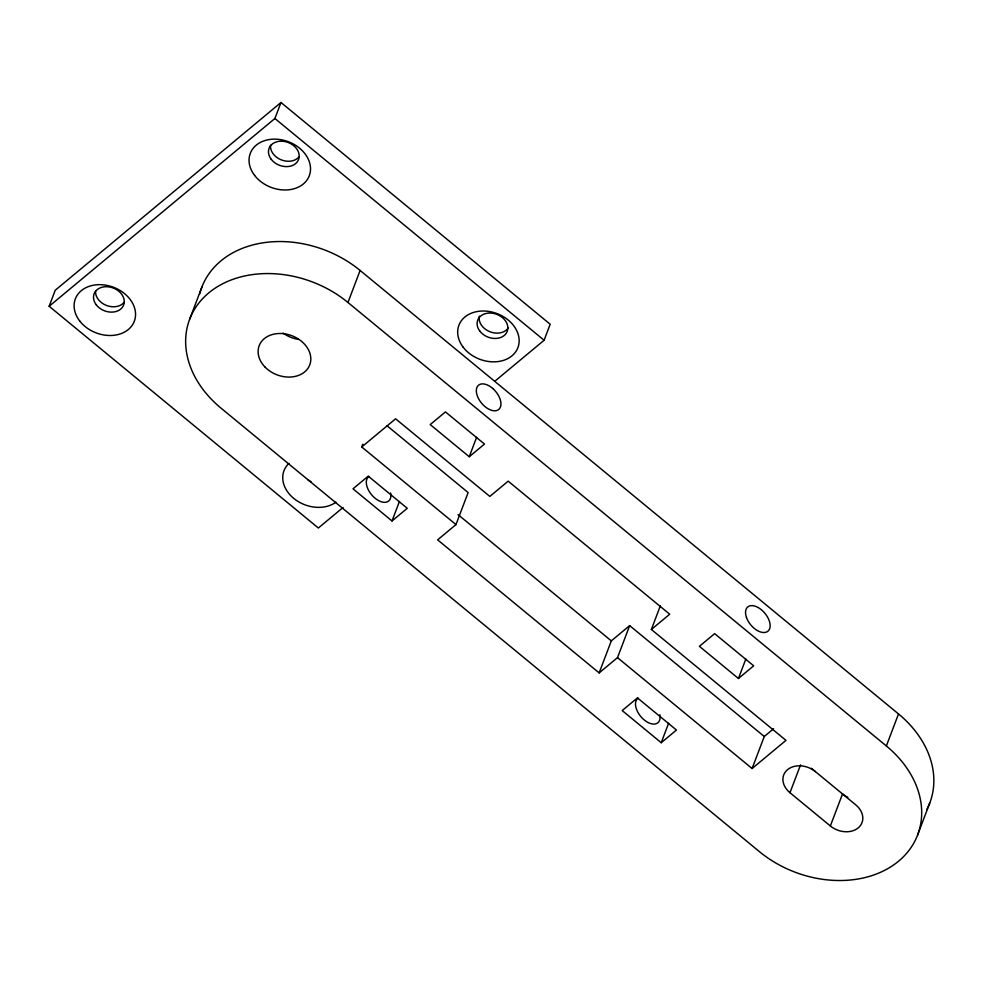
<?xml version="1.0" encoding="UTF-8"?>
<svg xmlns="http://www.w3.org/2000/svg" width="983" height="983" viewBox="0 0 983 983"><rect width="100%" height="100%" fill="white"/><g stroke="black" fill="none" stroke-linecap="round" stroke-linejoin="round"><path stroke-width="1.47" d="M343.055 507.486L318.357 528.018L49.15 306.266L55.232 290.255L280.978 102.49L550.185 324.243L544.103 340.253L494.719 381.33M189.756 319.008L201.92 286.987M49.15 306.266L274.896 118.501L280.978 102.49M347.957 302.481A101.421 78.48 20.8 0 0 208.74 292.909A101.421 78.48 20.8 0 0 220.978 408.105L759.367 851.597A101.421 78.48 20.8 0 0 898.597 861.169A101.421 78.48 20.8 0 0 886.359 745.974L347.957 302.481L360.122 270.46L898.511 713.953A101.421 78.48 20.8 0 1 926.674 809.771M617.496 657.652L752.106 768.522L764.27 736.5L629.661 625.618L617.496 657.652L599.151 672.9L437.632 539.851L455.977 524.59L361.744 446.97L362.801 444.193M392.02 520.965L407.257 508.297L368.232 476.141L352.995 488.809L392.02 520.965L399.43 501.477M469.247 456.739L484.484 444.07L445.446 411.914L430.21 424.582L469.247 456.739L476.644 437.251M455.977 524.59L468.141 492.569L386.872 425.627M599.151 672.9L611.315 640.879L629.661 625.618M752.106 768.522L785.97 740.359L651.36 629.476L660.355 605.811M661.227 742.718L676.464 730.037L637.426 697.881L622.19 710.562L661.227 742.718L668.624 723.218M738.442 678.491L753.678 665.81L714.641 633.654L699.405 646.335L738.442 678.491L745.851 658.991M811.368 768.288L855.751 804.856A20.287 15.691 20.8 0 1 858.196 827.895A20.287 15.691 20.8 0 1 830.352 825.978L789.976 792.716L800.555 764.872M830.352 825.978L842.517 793.957A20.287 15.691 20.8 0 0 847.825 797.287M886.347 745.974L898.511 713.953M917.581 835.058L929.746 803.037M361.744 446.97L395.608 418.807L489.829 496.427L508.174 481.166L669.706 614.228L651.36 629.476M764.27 736.5L773.609 728.735M274.896 118.501L544.103 340.253M458.053 514.625L611.315 640.879M390.644 492.974A15.777 9.154 50.2 0 1 375.703 498.737A15.777 9.154 50.2 0 1 369.006 476.386M659.851 714.764A15.777 9.154 50.2 0 1 644.848 720.453A15.777 9.154 50.2 0 1 638.225 698.114M199.684 294.04A101.421 78.48 20.8 0 1 360.122 270.46M298.488 339.381A27.045 20.926 20.8 0 1 283.03 333.028M789.976 792.716A20.287 15.691 20.8 0 1 787.53 769.677A20.287 15.691 20.8 0 1 815.374 771.594M311.033 481.719A15.777 12.201 20.8 0 1 307.654 479.483M335.965 502.178A31.554 24.415 20.8 0 1 293.72 498.381A31.554 24.415 20.8 0 1 288.916 463.423M299.176 156.69A15.777 12.201 20.8 0 1 281.249 159.86A15.777 12.201 20.8 0 1 270.546 145.324M508.432 327.671A15.777 12.201 20.8 0 1 489.89 331.726A15.777 12.201 20.8 0 1 479.36 316.121M124.227 302.199A15.777 12.201 20.8 0 1 106.299 305.381A15.777 12.201 20.8 0 1 95.597 290.833M492.741 388.469L492.004 387.855A15.777 9.154 50.2 0 0 476.644 393.544A15.777 9.154 50.2 0 0 496.833 410.501A15.777 9.154 50.2 0 0 492.741 388.469M746.441 617.398A15.777 9.154 50.2 0 0 767.539 631.504A15.777 9.154 50.2 0 0 759.527 608.366A15.777 9.154 50.2 0 0 746.441 617.398M264.771 366.794A27.045 20.926 20.8 0 0 309.473 365.565A27.045 20.926 20.8 0 0 279.16 333.507A27.045 20.926 20.8 0 0 264.771 366.794M271.247 159.32A15.777 12.201 20.8 0 0 297.775 161.138A15.777 12.201 20.8 0 0 282.49 141.233A15.777 12.201 20.8 0 0 271.247 159.32M479.888 331.185A15.777 12.201 20.8 0 0 506.405 333.004A15.777 12.201 20.8 0 0 491.131 313.086A15.777 12.201 20.8 0 0 479.888 331.185M96.297 304.841A15.777 12.201 20.8 0 0 122.826 306.659A15.777 12.201 20.8 0 0 107.54 286.741A15.777 12.201 20.8 0 0 96.297 304.841M463.239 347.282A31.554 24.415 20.8 0 0 516.284 350.919A31.554 24.415 20.8 0 0 485.725 311.095A31.554 24.415 20.8 0 0 463.239 347.282M254.609 175.416A31.554 24.415 20.8 0 0 307.642 179.066A31.554 24.415 20.8 0 0 277.095 139.23A31.554 24.415 20.8 0 0 254.609 175.416M79.66 320.937A31.554 24.415 20.8 0 0 132.693 324.574A31.554 24.415 20.8 0 0 102.146 284.751A31.554 24.415 20.8 0 0 79.66 320.937"/></g></svg>
